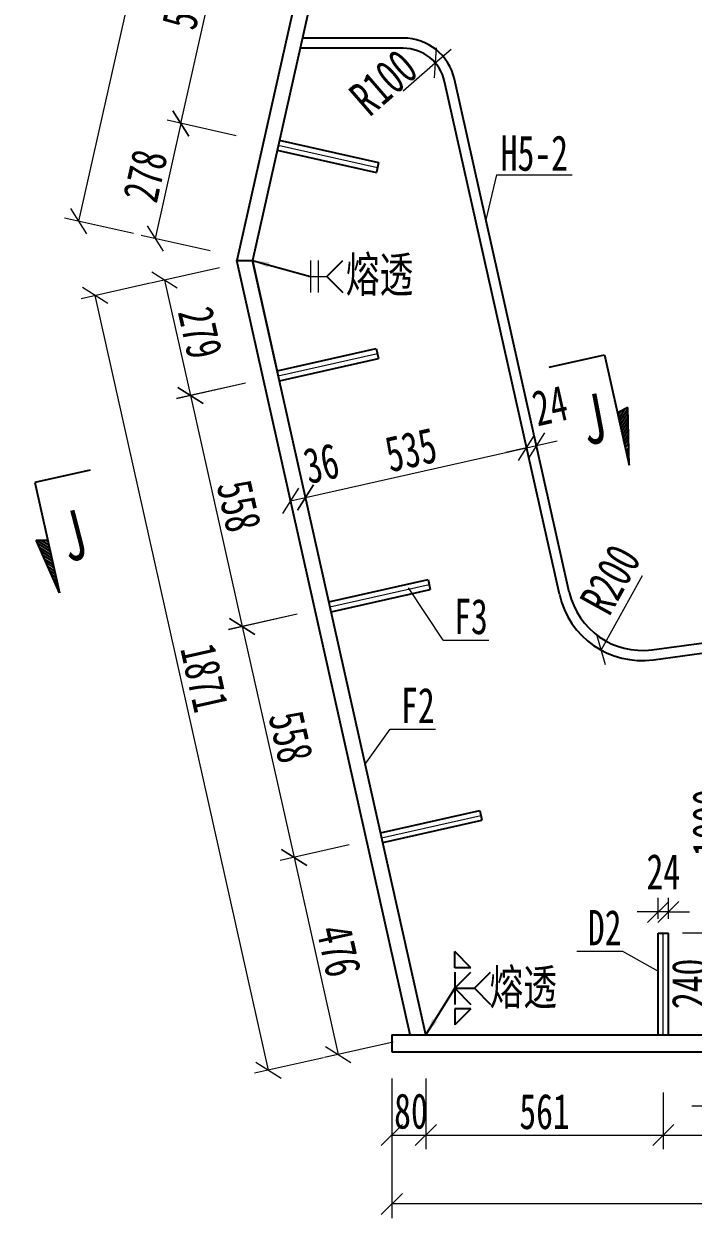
# Model space of a CAD drawing. Header units: millimetres. Extents: x -411717 to -116098, y 0 to 693159.
# Drawn here: x -164449 to -162870, y 310039 to 312855 of the extents above; entities that cross this region are included whole.
import ezdxf
from ezdxf.enums import TextEntityAlignment as Align

# ---------------------------------------------------------------- set-up
doc = ezdxf.new("R2010")
doc.units = ezdxf.units.MM
doc.header["$LTSCALE"] = 2
doc.header["$PDMODE"] = 3
doc.header["$PDSIZE"] = -10
doc.layers.get('Defpoints').update_dxf_attribs({"color": 8, "lineweight": 9})
doc.layers.add('dim', color=3, linetype='Continuous')
doc.layers.add('焊缝', color=7, linetype='Continuous')
for name, color, linetype, lineweight in [('文字', 7, 'Continuous', 15), ('标注', 4, 'Continuous', 13), ('横隔板', 6, 'Continuous', 25), ('细实线', 4, 'Continuous', 15), ('钢板粗线', 1, 'Continuous', 25)]:
    doc.layers.add(name, color=color, linetype=linetype, lineweight=lineweight)
doc.styles.add('111', font='仿宋_GB2312.ttf', dxfattribs={"width": 0.7})
doc.styles.add('BM_Dim', font='仿宋_GB2312.ttf', dxfattribs={"width": 0.85})
doc.styles.get("Standard").update_dxf_attribs({"font": '仿宋_GB2312.ttf'})
doc.dimstyles.new('200', dxfattribs={"dimscale": 0, "dimtxt": 2.5, "dimasz": 1.5, "dimexe": 1, "dimexo": 1, "dimgap": 0.4, "dimtad": 1, "dimdec": 0, "dimdsep": 46, "dimtxsty": '111', "dimblk": 'OBLIQUE', "dimcen": 0, "dimclrd": 256, "dimclre": 256, "dimclrt": 256, "dimadec": 1, "dimazin": 2, "dimtfac": 1, "dimtdec": 0, "dimtmove": 2, "dimatfit": 3, "dimfxl": 4, "dimfxlon": 1, "dimtolj": 1, "dimlwd": -1, "dimlwe": -1, "dimarcsym": 0})
doc.dimstyles.new('MSteel_1.0_1.0', dxfattribs={"dimtxt": 3, "dimasz": 1.2, "dimexe": 1, "dimexo": 1, "dimgap": 1, "dimtad": 3, "dimtoh": 1, "dimdec": 0, "dimzin": 0, "dimdsep": 46, "dimtxsty": 'Standard', "dimblk": 'ARCHTICK', "dimcen": 0.09, "dimclrd": 3, "dimclre": 3, "dimadec": 0, "dimazin": 0, "dimtfac": 1, "dimtdec": 4, "dimtofl": 0, "dimtmove": 0, "dimatfit": 3, "dimfxl": 1, "dimtolj": 1, "dimtzin": 0, "dimarcsym": 0})

# ---------------------------------------------------------------- blocks, each defined once
blk = doc.blocks.new('240-24')
at = {"layer": 'Defpoints'}
for p, q in [((0, 0), (-232.8, -58.2)), ((-2.9, 11.6), (2.9, -11.6))]:
    blk.add_line(p, q, dxfattribs=at)
at = {"layer": '钢板粗线'}
for p, q in [((-2.9, 11.6), (-235.7, -46.6)), ((2.9, -11.6), (-229.9, -69.9)), ((-235.7, -46.6), (-229.9, -69.9))]:
    blk.add_line(p, q, dxfattribs=at)
blk = doc.blocks.new('_Oblique')
at = {"color": 0, "linetype": 'ByBlock', "lineweight": -2}
blk.add_line((-0.5, -0.5), (0.5, 0.5), dxfattribs=at)
blk = doc.blocks.new('*D1370')
at = {"layer": 'Defpoints', "color": 0, "transparency": 16777216}
for p in [(-163910, 314648.4), (-163584, 314104.7), (-163910, 312485.7)]:
    blk.add_point(p, dxfattribs=at)
at = {"layer": '标注', "transparency": 16777216}
for p, q in [((-163910, 314515.1), (-163910, 314681.7)), ((-163584, 314515.1), (-163584, 314681.7)), ((-163584, 314648.4), (-163910, 314648.4))]:
    blk.add_line(p, q, dxfattribs=at)
at = {"layer": '标注', "transparency": 16777216, "xscale": 49.99999999999987, "yscale": 49.99999999999987, "zscale": 49.99999999999987, "rotation": 180}
blk.add_blockref('_Oblique', (-163910, 314648.4), dxfattribs=at)
at = {"layer": '标注', "transparency": 16777216, "xscale": 49.99999999999987, "yscale": 49.99999999999987, "zscale": 49.99999999999987}
blk.add_blockref('_Oblique', (-163584, 314648.4), dxfattribs=at)
at = {"layer": '标注', "transparency": 16777216, "insert": (-163747, 314703.4), "char_height": 83.33, "attachment_point": 5, "style": '111'}
blk.add_mtext('\\A1;326', dxfattribs=at)
blk = doc.blocks.new('*D1373')
at = {"layer": 'Defpoints', "color": 0, "transparency": 16777216}
for p in [(-161410, 314797.8), (-161410, 312855.4), (-163910, 312485.7)]:
    blk.add_point(p, dxfattribs=at)
at = {"layer": '标注', "transparency": 16777216}
for p, q in [((-163910, 314664.4), (-163910, 314831.1)), ((-161410, 314664.4), (-161410, 314831.1)), ((-163910, 314797.8), (-161410, 314797.8))]:
    blk.add_line(p, q, dxfattribs=at)
at = {"layer": '标注', "transparency": 16777216, "xscale": 49.99999999999987, "yscale": 49.99999999999987, "zscale": 49.99999999999987, "rotation": 180}
blk.add_blockref('_Oblique', (-163910, 314797.8), dxfattribs=at)
at = {"layer": '标注', "transparency": 16777216, "xscale": 49.99999999999987, "yscale": 49.99999999999987, "zscale": 49.99999999999987}
blk.add_blockref('_Oblique', (-161410, 314797.8), dxfattribs=at)
at = {"layer": '标注', "transparency": 16777216, "insert": (-162660, 314852.8), "char_height": 83.33, "attachment_point": 5, "style": '111'}
blk.add_mtext('\\A1;2500', dxfattribs=at)
blk = doc.blocks.new('*D1380')
at = {"layer": 'Defpoints', "color": 0, "transparency": 16777216}
for p in [(-163910, 314466.1), (-163584, 314126.2), (-163910, 312485.7)]:
    blk.add_point(p, dxfattribs=at)
at = {"layer": '标注', "transparency": 16777216}
for p, q in [((-163910, 314332.8), (-163910, 314499.4)), ((-163584, 314332.8), (-163584, 314499.4)), ((-163584, 314466.1), (-163910, 314466.1))]:
    blk.add_line(p, q, dxfattribs=at)
at = {"layer": '标注', "transparency": 16777216, "xscale": 49.99999999999987, "yscale": 49.99999999999987, "zscale": 49.99999999999987, "rotation": 180}
blk.add_blockref('_Oblique', (-163910, 314466.1), dxfattribs=at)
at = {"layer": '标注', "transparency": 16777216, "xscale": 49.99999999999987, "yscale": 49.99999999999987, "zscale": 49.99999999999987}
blk.add_blockref('_Oblique', (-163584, 314466.1), dxfattribs=at)
at = {"layer": '标注', "transparency": 16777216, "insert": (-163747, 314521.1), "char_height": 83.33, "attachment_point": 5, "style": '111'}
blk.add_mtext('\\A1;326', dxfattribs=at)
blk = doc.blocks.new('*D1381')
at = {"layer": 'Defpoints', "color": 0, "transparency": 16777216}
for p in [(-163580.9, 310471.7), (-163500.9, 310471.7), (-163500.9, 310235.4)]:
    blk.add_point(p, dxfattribs=at)
at = {"layer": '标注', "transparency": 16777216}
for p, q in [((-163580.9, 310368.7), (-163580.9, 310202)), ((-163500.9, 310368.7), (-163500.9, 310202)), ((-163580.9, 310235.4), (-163500.9, 310235.4))]:
    blk.add_line(p, q, dxfattribs=at)
at = {"layer": '标注', "transparency": 16777216, "xscale": 49.99999999999987, "yscale": 49.99999999999987, "zscale": 49.99999999999987, "rotation": 180}
blk.add_blockref('_Oblique', (-163580.9, 310235.4), dxfattribs=at)
at = {"layer": '标注', "transparency": 16777216, "xscale": 49.99999999999987, "yscale": 49.99999999999987, "zscale": 49.99999999999987}
blk.add_blockref('_Oblique', (-163500.9, 310235.4), dxfattribs=at)
at = {"layer": '标注', "transparency": 16777216, "insert": (-163535.8, 310291.4), "char_height": 83.33, "attachment_point": 5, "style": '111'}
blk.add_mtext('\\A1;80', dxfattribs=at)
blk = doc.blocks.new('*D1382')
at = {"layer": 'Defpoints', "color": 0, "transparency": 16777216}
for p in [(-163500.9, 310471.7), (-162940.3, 310368.7), (-162940.3, 310235.4)]:
    blk.add_point(p, dxfattribs=at)
at = {"layer": '标注', "transparency": 16777216}
for p, q in [((-163500.9, 310368.7), (-163500.9, 310202)), ((-162940.3, 310335.4), (-162940.3, 310202)), ((-163500.9, 310235.4), (-162940.3, 310235.4))]:
    blk.add_line(p, q, dxfattribs=at)
at = {"layer": '标注', "transparency": 16777216, "xscale": 49.99999999999987, "yscale": 49.99999999999987, "zscale": 49.99999999999987, "rotation": 180}
blk.add_blockref('_Oblique', (-163500.9, 310235.4), dxfattribs=at)
at = {"layer": '标注', "transparency": 16777216, "xscale": 49.99999999999987, "yscale": 49.99999999999987, "zscale": 49.99999999999987}
blk.add_blockref('_Oblique', (-162940.3, 310235.4), dxfattribs=at)
at = {"layer": '标注', "transparency": 16777216, "insert": (-163220.6, 310290.4), "char_height": 83.33, "attachment_point": 5, "style": '111'}
blk.add_mtext('\\A1;561', dxfattribs=at)
blk = doc.blocks.new('*D1383')
at = {"layer": 'Defpoints', "color": 0, "transparency": 16777216}
for p in [(-162940.3, 310368.7), (-162379.7, 310368.7), (-162379.7, 310235.4)]:
    blk.add_point(p, dxfattribs=at)
at = {"layer": '标注', "transparency": 16777216}
for p, q in [((-162940.3, 310335.4), (-162940.3, 310202)), ((-162379.7, 310335.4), (-162379.7, 310202)), ((-162940.3, 310235.4), (-162379.7, 310235.4))]:
    blk.add_line(p, q, dxfattribs=at)
at = {"layer": '标注', "transparency": 16777216, "xscale": 49.99999999999987, "yscale": 49.99999999999987, "zscale": 49.99999999999987, "rotation": 180}
blk.add_blockref('_Oblique', (-162940.3, 310235.4), dxfattribs=at)
at = {"layer": '标注', "transparency": 16777216, "xscale": 49.99999999999987, "yscale": 49.99999999999987, "zscale": 49.99999999999987}
blk.add_blockref('_Oblique', (-162379.7, 310235.4), dxfattribs=at)
at = {"layer": '标注', "transparency": 16777216, "insert": (-162660, 310290.4), "char_height": 83.33, "attachment_point": 5, "style": '111'}
blk.add_mtext('\\A1;561', dxfattribs=at)
blk = doc.blocks.new('*D1386')
at = {"layer": 'Defpoints', "color": 0, "transparency": 16777216}
for p in [(-163580.9, 310431.7), (-161739, 310431.7), (-163580.9, 310072.8)]:
    blk.add_point(p, dxfattribs=at)
at = {"layer": '标注', "transparency": 16777216}
for p, q in [((-163580.9, 310206.1), (-163580.9, 310039.4)), ((-161739, 310206.1), (-161739, 310039.4)), ((-161739, 310072.8), (-163580.9, 310072.8))]:
    blk.add_line(p, q, dxfattribs=at)
at = {"layer": '标注', "transparency": 16777216, "xscale": 49.99999999999987, "yscale": 49.99999999999987, "zscale": 49.99999999999987, "rotation": 180}
blk.add_blockref('_Oblique', (-163580.9, 310072.8), dxfattribs=at)
at = {"layer": '标注', "transparency": 16777216, "xscale": 49.99999999999987, "yscale": 49.99999999999987, "zscale": 49.99999999999987}
blk.add_blockref('_Oblique', (-161739, 310072.8), dxfattribs=at)
at = {"layer": '标注', "transparency": 16777216, "insert": (-162660, 310127.8), "char_height": 83.33, "attachment_point": 5, "style": '111'}
blk.add_mtext('\\A1;1842', dxfattribs=at)
blk = doc.blocks.new('*D1391')
at = {"layer": 'Defpoints', "color": 0, "transparency": 16777216}
for p in [(-163478.6, 312763.2), (-163554.1, 312697.7)]:
    blk.add_point(p, dxfattribs=at)
at = {"layer": '标注', "transparency": 16777216}
for p, q in [((-163478.6, 312763.2), (-163440.8, 312796)), ((-163554.1, 312697.7), (-163478.6, 312763.2))]:
    blk.add_line(p, q, dxfattribs=at)
at = {"layer": '标注', "transparency": 16777216, "xscale": 50.00000221247003, "yscale": 50.00000221247003, "zscale": 50.00000221247003, "rotation": 220.9544616532955}
blk.add_blockref('_Oblique', (-163478.6, 312763.2), dxfattribs=at)
at = {"layer": '标注', "transparency": 16777216, "insert": (-163600.5, 312717), "char_height": 83.33, "attachment_point": 5, "rotation": 40.9545, "style": '111'}
blk.add_mtext('\\A1;R100', dxfattribs=at)
blk = doc.blocks.new('*D1399')
at = {"layer": 'Defpoints', "color": 0, "transparency": 16777216}
for p in [(-163849, 312569.1), (-164139.6, 312349.3), (-163910, 312297.7)]:
    blk.add_point(p, dxfattribs=at)
at = {"layer": '标注', "transparency": 16777216}
for p, q in [((-164078.6, 312620.7), (-164139.6, 312349.3)), ((-163948.5, 312591.5), (-164111.2, 312628)), ((-164009.5, 312320), (-164172.1, 312356.6))]:
    blk.add_line(p, q, dxfattribs=at)
at = {"layer": '标注', "transparency": 16777216, "xscale": 50.00000221247003, "yscale": 50.00000221247003, "zscale": 50.00000221247003}
for p, rotation in [((-164078.6, 312620.7), 77.33930133714823), ((-164139.6, 312349.3), 257.3393013371482)]:
    blk.add_blockref('_Oblique', p, dxfattribs=dict(at, rotation=rotation))
at = {"layer": '标注', "transparency": 16777216, "insert": (-164162.8, 312497), "char_height": 83.33, "attachment_point": 5, "rotation": 77.3393, "style": '111'}
blk.add_mtext('\\A1;278', dxfattribs=at)
blk = doc.blocks.new('*D1400')
at = {"layer": 'Defpoints', "color": 0, "transparency": 16777216}
for p in [(-163956.7, 313163.6), (-163727, 313112), (-163849, 312569.1)]:
    blk.add_point(p, dxfattribs=at)
at = {"layer": '标注', "transparency": 16777216}
for p, q in [((-163826.6, 313134.3), (-163989.2, 313170.9)), ((-164078.6, 312620.7), (-163956.7, 313163.6)), ((-163948.5, 312591.5), (-164111.2, 312628))]:
    blk.add_line(p, q, dxfattribs=at)
at = {"layer": '标注', "transparency": 16777216, "xscale": 50.00000221247003, "yscale": 50.00000221247003, "zscale": 50.00000221247003}
for p, rotation in [((-163956.7, 313163.6), 77.33930133962406), ((-164078.6, 312620.7), 257.3393013396241)]:
    blk.add_blockref('_Oblique', p, dxfattribs=dict(at, rotation=rotation))
at = {"layer": '标注', "transparency": 16777216, "insert": (-164071.3, 312904.2), "char_height": 83.33, "attachment_point": 5, "rotation": 77.3393, "style": '111'}
blk.add_mtext('\\A1;556', dxfattribs=at)
blk = doc.blocks.new('*D1403')
at = {"layer": 'Defpoints', "color": 0, "transparency": 16777216}
for p in [(-163504, 314104.7), (-164320.5, 312389.9), (-163910, 312297.7)]:
    blk.add_point(p, dxfattribs=at)
at = {"layer": '标注', "transparency": 16777216}
for p, q in [((-163914.5, 314197), (-164320.5, 312389.9)), ((-163784.4, 314167.7), (-163947.1, 314204.3)), ((-164190.4, 312360.7), (-164353, 312397.2))]:
    blk.add_line(p, q, dxfattribs=at)
at = {"layer": '标注', "transparency": 16777216, "xscale": 50.00000221247003, "yscale": 50.00000221247003, "zscale": 50.00000221247003}
for p, rotation in [((-163914.5, 314197), 77.33930133714776), ((-164320.5, 312389.9), 257.3393013371477)]:
    blk.add_blockref('_Oblique', p, dxfattribs=dict(at, rotation=rotation))
at = {"layer": '标注', "transparency": 16777216, "insert": (-164171.2, 313305.5), "char_height": 83.33, "attachment_point": 5, "rotation": 77.3393, "style": '111'}
blk.add_mtext('\\A1;1852', dxfattribs=at)
blk = doc.blocks.new('*D1404')
at = {"layer": 'Defpoints', "color": 0, "transparency": 16777216}
for p in [(-163910, 312297.7), (-163848.7, 312025.5), (-164056.2, 311978.8)]:
    blk.add_point(p, dxfattribs=at)
at = {"layer": '标注', "transparency": 16777216}
for p, q in [((-163987.4, 312280.2), (-164150, 312243.6)), ((-164117.5, 312250.9), (-164056.2, 311978.8)), ((-163926.1, 312008.1), (-164088.7, 311971.4))]:
    blk.add_line(p, q, dxfattribs=at)
at = {"layer": '标注', "transparency": 16777216, "xscale": 50.00000221247003, "yscale": 50.00000221247003, "zscale": 50.00000221247003}
for p, rotation in [((-164117.5, 312250.9), 102.6913075979241), ((-164056.2, 311978.8), 282.691307597924)]:
    blk.add_blockref('_Oblique', p, dxfattribs=dict(at, rotation=rotation))
at = {"layer": '标注', "transparency": 16777216, "insert": (-164033.2, 312126.9), "char_height": 83.33, "attachment_point": 5, "rotation": 282.6913, "style": '111'}
blk.add_mtext('\\A1;279', dxfattribs=at)
blk = doc.blocks.new('*D1405')
at = {"layer": 'Defpoints', "color": 0, "transparency": 16777216}
for p in [(-163849, 312025.3), (-163727, 311480.8), (-163934.2, 311434.4)]:
    blk.add_point(p, dxfattribs=at)
at = {"layer": '标注', "transparency": 16777216}
for p, q in [((-163926.1, 312008.1), (-164088.7, 311971.6)), ((-164056.2, 311978.9), (-163934.2, 311434.4)), ((-163804.1, 311463.6), (-163966.7, 311427.1))]:
    blk.add_line(p, q, dxfattribs=at)
at = {"layer": '标注', "transparency": 16777216, "xscale": 50.00000221247003, "yscale": 50.00000221247003, "zscale": 50.00000221247003}
for p, rotation in [((-164056.2, 311978.9), 102.6275899767386), ((-163934.2, 311434.4), 282.6275899767386)]:
    blk.add_blockref('_Oblique', p, dxfattribs=dict(at, rotation=rotation))
at = {"layer": '标注', "transparency": 16777216, "insert": (-163941.5, 311718.7), "char_height": 83.33, "attachment_point": 5, "rotation": 282.6276, "style": '111'}
blk.add_mtext('\\A1;558', dxfattribs=at)
blk = doc.blocks.new('*D1406')
at = {"layer": 'Defpoints', "color": 0, "transparency": 16777216}
for p in [(-163727, 311480.9), (-163604.4, 310936.6), (-163811.5, 310889.9)]:
    blk.add_point(p, dxfattribs=at)
at = {"layer": '标注', "transparency": 16777216}
for p, q in [((-163804.1, 311463.6), (-163966.7, 311426.9)), ((-163934.1, 311434.3), (-163811.5, 310889.9)), ((-163681.5, 310919.2), (-163844.1, 310882.6))]:
    blk.add_line(p, q, dxfattribs=at)
at = {"layer": '标注', "transparency": 16777216, "xscale": 50.00000221247003, "yscale": 50.00000221247003, "zscale": 50.00000221247003}
for p, rotation in [((-163934.1, 311434.3), 102.6913075979248), ((-163811.5, 310889.9), 282.6913075979248)]:
    blk.add_blockref('_Oblique', p, dxfattribs=dict(at, rotation=rotation))
at = {"layer": '标注', "transparency": 16777216, "insert": (-163819.2, 311174.2), "char_height": 83.33, "attachment_point": 5, "rotation": 282.6913, "style": '111'}
blk.add_mtext('\\A1;558', dxfattribs=at)
blk = doc.blocks.new('*D1407')
at = {"layer": 'Defpoints', "color": 0, "transparency": 16777216}
for p in [(-163605, 310936.3), (-163500.9, 310471.7), (-163707.5, 310425.4)]:
    blk.add_point(p, dxfattribs=at)
at = {"layer": '标注', "transparency": 16777216}
for p, q in [((-163681.5, 310919.2), (-163844.2, 310882.7)), ((-163811.6, 310890), (-163707.5, 310425.4)), ((-163577.4, 310454.5), (-163740.1, 310418.1))]:
    blk.add_line(p, q, dxfattribs=at)
at = {"layer": '标注', "transparency": 16777216, "xscale": 50.00000221247003, "yscale": 50.00000221247003, "zscale": 50.00000221247003}
for p, rotation in [((-163811.6, 310890), 102.6275899767362), ((-163707.5, 310425.4), 282.6275899767362)]:
    blk.add_blockref('_Oblique', p, dxfattribs=dict(at, rotation=rotation))
at = {"layer": '标注', "transparency": 16777216, "insert": (-163705.9, 310669.7), "char_height": 83.33, "attachment_point": 5, "rotation": 282.6276, "style": '111'}
blk.add_mtext('\\A1;476', dxfattribs=at)
blk = doc.blocks.new('*D1408')
at = {"layer": 'Defpoints', "color": 0, "transparency": 16777216}
for p in [(-163910, 312297.7), (-164281.2, 312214.5), (-163500.9, 310471.7)]:
    blk.add_point(p, dxfattribs=at)
at = {"layer": '标注', "transparency": 16777216}
for p, q in [((-164151.1, 312243.7), (-164313.7, 312207.2)), ((-163872.1, 310388.5), (-164281.2, 312214.5)), ((-163742, 310417.6), (-163904.6, 310381.2))]:
    blk.add_line(p, q, dxfattribs=at)
at = {"layer": '标注', "transparency": 16777216, "xscale": 50.00000221247003, "yscale": 50.00000221247003, "zscale": 50.00000221247003}
for p, rotation in [((-164281.2, 312214.5), 102.6275899767374), ((-163872.1, 310388.5), 282.6275899767374)]:
    blk.add_blockref('_Oblique', p, dxfattribs=dict(at, rotation=rotation))
at = {"layer": '标注', "transparency": 16777216, "insert": (-164023, 311313.5), "char_height": 83.33, "attachment_point": 5, "rotation": 282.6276, "style": '111'}
blk.add_mtext('\\A1;1871', dxfattribs=at)
blk = doc.blocks.new('剖面箭头')
at = {"layer": '钢板粗线', "ltscale": 10}
h = blk.add_hatch(dxfattribs=at)
h.set_pattern_fill('ANSI31', color=256, style=0)
h.set_pattern_definition([(45, (-182.99888, -777.8594), (-0.088388348, 0.088388348), [])])
h.paths.add_polyline_path([(6, -3), (3.15, -3), (3, -3.6)])
for p, q in [((0, 0), (0, -3)), ((0, -3), (6, -3)), ((6, -3), (3, -3.6)), ((3, -3.6), (3.15, -3))]:
    blk.add_line(p, q, dxfattribs=at)
blk = doc.blocks.new('*D1409')
at = {"layer": 'Defpoints', "color": 0, "transparency": 16777216}
for p in [(-163784.7, 311738.8), (-163778.2, 311709.6), (-163813.4, 311701.8)]:
    blk.add_point(p, dxfattribs=at)
at = {"layer": '标注', "transparency": 16777216}
for p, q in [((-163819.9, 311730.9), (-163827.2, 311763.4)), ((-163784.7, 311738.8), (-163792, 311771.3)), ((-163819.9, 311730.9), (-163784.7, 311738.8))]:
    blk.add_line(p, q, dxfattribs=at)
at = {"layer": '标注', "transparency": 16777216, "xscale": 50.00000221247003, "yscale": 50.00000221247003, "zscale": 50.00000221247003}
for p, rotation in [((-163784.7, 311738.8), 12.62758997669082), ((-163819.9, 311730.9), 192.6275899766908)]:
    blk.add_blockref('_Oblique', p, dxfattribs=dict(at, rotation=rotation))
at = {"layer": '标注', "transparency": 16777216, "insert": (-163747.4, 311818.7), "char_height": 83.33, "attachment_point": 5, "rotation": 12.6276, "style": '111'}
blk.add_mtext('\\A1;36', dxfattribs=at)
blk = doc.blocks.new('*D1410')
at = {"layer": 'Defpoints', "color": 0, "transparency": 16777216}
for p in [(-163263, 311855.7), (-163256.5, 311826.5), (-163778.2, 311709.6)]:
    blk.add_point(p, dxfattribs=at)
at = {"layer": '标注', "transparency": 16777216}
for p, q in [((-163263, 311855.7), (-163270.3, 311888.2)), ((-163784.7, 311738.8), (-163263, 311855.7)), ((-163784.7, 311738.8), (-163792, 311771.3))]:
    blk.add_line(p, q, dxfattribs=at)
at = {"layer": '标注', "transparency": 16777216, "xscale": 50.00000221247003, "yscale": 50.00000221247003, "zscale": 50.00000221247003}
for p, rotation in [((-163263, 311855.7), 12.62758891460374), ((-163784.7, 311738.8), 192.6275889146038)]:
    blk.add_blockref('_Oblique', p, dxfattribs=dict(at, rotation=rotation))
at = {"layer": '标注', "transparency": 16777216, "insert": (-163535.9, 311850.9), "char_height": 83.33, "attachment_point": 5, "rotation": 12.6276, "style": '111'}
blk.add_mtext('\\A1;535', dxfattribs=at)
blk = doc.blocks.new('*D1411')
at = {"layer": 'Defpoints', "color": 0, "transparency": 16777216}
for p in [(-163239.6, 311860.9), (-163256.5, 311826.5), (-163233.1, 311831.8)]:
    blk.add_point(p, dxfattribs=at)
at = {"layer": '标注', "transparency": 16777216}
for p, q in [((-163263, 311855.7), (-163270.3, 311888.2)), ((-163239.6, 311860.9), (-163246.9, 311893.4)), ((-163263, 311855.7), (-163311.8, 311844.7)), ((-163263, 311855.7), (-163239.6, 311860.9)), ((-163239.6, 311860.9), (-163190.8, 311871.8))]:
    blk.add_line(p, q, dxfattribs=at)
at = {"layer": '标注', "transparency": 16777216, "xscale": 50.00000221247003, "yscale": 50.00000221247003, "zscale": 50.00000221247003}
for p, rotation in [((-163263, 311855.7), 12.62758891466862), ((-163239.6, 311860.9), 192.6275889146686)]:
    blk.add_blockref('_Oblique', p, dxfattribs=dict(at, rotation=rotation))
at = {"layer": '标注', "transparency": 16777216, "insert": (-163207.8, 311955.4), "char_height": 83.33, "attachment_point": 5, "rotation": 12.6276, "style": '111'}
blk.add_mtext('\\A1;24', dxfattribs=at)
blk = doc.blocks.new('*D1415')
at = {"layer": 'Defpoints', "color": 0, "transparency": 16777216}
for p in [(-162990.5, 311554), (-163087.2, 311379)]:
    blk.add_point(p, dxfattribs=at)
at = {"layer": '标注', "transparency": 16777216}
blk.add_line((-162990.5, 311554), (-163087.2, 311379), dxfattribs=at)
at = {"layer": '标注', "transparency": 16777216, "xscale": 50.00000221247003, "yscale": 50.00000221247003, "zscale": 50.00000221247003, "rotation": 241.0761021539497}
blk.add_blockref('_Oblique', (-163087.2, 311379), dxfattribs=at)
at = {"layer": '标注', "transparency": 16777216, "insert": (-163065.2, 311545.3), "char_height": 83.33, "attachment_point": 5, "rotation": 61.0761, "style": '111'}
blk.add_mtext('\\A1;R200', dxfattribs=at)
blk = doc.blocks.new('*D1417')
at = {"layer": 'Defpoints', "color": 0, "transparency": 16777216}
for p in [(-162660, 311471.7), (-162774.5, 310471.7), (-162616.1, 310471.7)]:
    blk.add_point(p, dxfattribs=at)
at = {"layer": '标注', "transparency": 16777216}
for p, q in [((-162693.3, 311471.7), (-162807.9, 311471.7)), ((-162774.5, 311471.7), (-162774.5, 310471.7)), ((-162649.5, 310471.7), (-162807.9, 310471.7))]:
    blk.add_line(p, q, dxfattribs=at)
at = {"layer": '标注', "transparency": 16777216, "xscale": 50.00000221247003, "yscale": 50.00000221247003, "zscale": 50.00000221247003}
for p, rotation in [((-162774.5, 311471.7), 90), ((-162774.5, 310471.7), 270)]:
    blk.add_blockref('_Oblique', p, dxfattribs=dict(at, rotation=rotation))
at = {"layer": '标注', "transparency": 16777216, "insert": (-162829.5, 310971.7), "char_height": 83.33, "attachment_point": 5, "rotation": 90, "style": '111'}
blk.add_mtext('\\A1;1000', dxfattribs=at)
blk = doc.blocks.new('*D1418')
at = {"layer": 'Defpoints', "color": 0, "transparency": 16777216}
for p in [(-162952.3, 310761.3), (-162952.3, 310711.7), (-162928.3, 310711.7)]:
    blk.add_point(p, dxfattribs=at)
at = {"layer": '标注', "transparency": 16777216}
for p, q in [((-162952.3, 310745), (-162952.3, 310794.7)), ((-162928.3, 310745), (-162928.3, 310794.7)), ((-162952.3, 310761.3), (-163002.3, 310761.3)), ((-162928.3, 310761.3), (-162952.3, 310761.3)), ((-162928.3, 310761.3), (-162878.3, 310761.3))]:
    blk.add_line(p, q, dxfattribs=at)
at = {"layer": '标注', "transparency": 16777216, "xscale": 50.00000221247003, "yscale": 50.00000221247003, "zscale": 50.00000221247003}
blk.add_blockref('_Oblique', (-162952.3, 310761.3), dxfattribs=at)
at = {"layer": '标注', "transparency": 16777216, "xscale": 50.00000221247003, "yscale": 50.00000221247003, "zscale": 50.00000221247003, "rotation": 180}
blk.add_blockref('_Oblique', (-162928.3, 310761.3), dxfattribs=at)
at = {"layer": '标注', "transparency": 16777216, "insert": (-162940.3, 310856.3), "char_height": 83.33, "attachment_point": 5, "style": '111'}
blk.add_mtext('\\A1;24', dxfattribs=at)
blk = doc.blocks.new('*D1419')
at = {"layer": 'Defpoints', "color": 0, "transparency": 16777216}
for p in [(-162928.3, 310711.7), (-162928.3, 310471.7), (-162823.1, 310471.7)]:
    blk.add_point(p, dxfattribs=at)
at = {"layer": '标注', "transparency": 16777216}
for p, q in [((-162894.9, 310711.7), (-162789.8, 310711.7)), ((-162823.1, 310711.7), (-162823.1, 310471.7)), ((-162894.9, 310471.7), (-162789.8, 310471.7))]:
    blk.add_line(p, q, dxfattribs=at)
at = {"layer": '标注', "transparency": 16777216, "xscale": 50.00000221247003, "yscale": 50.00000221247003, "zscale": 50.00000221247003}
for p, rotation in [((-162823.1, 310711.7), 90), ((-162823.1, 310471.7), 270)]:
    blk.add_blockref('_Oblique', p, dxfattribs=dict(at, rotation=rotation))
at = {"layer": '标注', "transparency": 16777216, "insert": (-162878.1, 310591.7), "char_height": 83.33, "attachment_point": 5, "rotation": 90, "style": '111'}
blk.add_mtext('\\A1;240', dxfattribs=at)
blk = doc.blocks.new('_ArchTick')
at = {"color": 0, "linetype": 'ByBlock', "const_width": 0.15}
blk.add_lwpolyline([(-0.5, -0.5), (0.5, 0.5)], dxfattribs=at)

msp = doc.modelspace()

# ---------------------------------------------------------------- linework, layer by layer
at = {"layer": '标注'}
for p, q in [((-163333.6, 312499.7), (-163358.9, 312393.5)), ((-163773, 312297.7), (-163773, 312222.1)), ((-163754.4, 312297.7), (-163754.4, 312222.1)), ((-163773, 312259.9), (-163734.6, 312259.9))]:
    msp.add_line(p, q, dxfattribs=at)
at = {"layer": '横隔板', "color": 5}
for p, q in [((-163540.9, 314104.7), (-163946.9, 312297.7)), ((-163504, 314104.7), (-163910, 312297.7)), ((-163162.2, 311515.6), (-163433.1, 312724.8)), ((-163185.6, 311510.3), (-163456.5, 312719.5)), ((-163537.8, 310471.7), (-163946.9, 312297.7)), ((-163500.9, 310471.7), (-163910, 312297.7)), ((-162967.3, 311379.6), (-162296, 311470.5)), ((-162963.6, 311355.8), (-162292.5, 311446.8)), ((-163580.9, 310471.7), (-161739, 310471.7)), ((-163580.9, 310431.7), (-161739, 310431.7))]:
    msp.add_line(p, q, dxfattribs=at)
at = {"layer": '焊缝', "color": 4}
for p, q in [((-163734.6, 312259.9), (-163696.8, 312297.7)), ((-163734.6, 312259.9), (-163696.8, 312222.1)), ((-163394.7, 310629.9), (-163432.5, 310667.7)), ((-163432.5, 310629.9), (-163432.5, 310667.7)), ((-163394.7, 310629.9), (-163432.5, 310629.9)), ((-163432.5, 310581.3), (-163394.7, 310619.1)), ((-163432.5, 310619.1), (-163432.5, 310543.5)), ((-163385.6, 310581.3), (-163347.8, 310619.1)), ((-163432.5, 310581.3), (-163385.6, 310581.3)), ((-163432.5, 310581.3), (-163394.7, 310543.5)), ((-163385.6, 310581.3), (-163347.8, 310543.5)), ((-163394.7, 310532.7), (-163432.5, 310532.7)), ((-163432.5, 310532.7), (-163432.5, 310494.9)), ((-163394.7, 310532.7), (-163432.5, 310494.9))]:
    msp.add_line(p, q, dxfattribs=at)
at = {"layer": '细实线'}
for p, q in [((-163333.6, 312499.7), (-163155, 312499.7)), ((-163459.5, 311402.3), (-163541.8, 311525.7)), ((-163459.5, 311402.3), (-163352.3, 311402.3)), ((-163643.8, 311109.5), (-163584.8, 311192.4)), ((-163584.8, 311192.4), (-163477.5, 311192.4)), ((-163144, 310668.6), (-163036.7, 310668.6)), ((-163036.7, 310668.6), (-162952.3, 310621.4)), ((-162872.7, 310304), (-162765.4, 310304))]:
    msp.add_line(p, q, dxfattribs=at)
at = {"layer": '钢板粗线'}
for p, q in [((-163615.7, 312821.7), (-163792.3, 312821.7)), ((-163554.2, 312821.7), (-163792.3, 312821.7)), ((-163554.1, 312797.7), (-163797.6, 312797.7)), ((-163946.9, 312297.7), (-163910, 312297.7)), ((-163910, 312297.7), (-163849, 312025.4)), ((-163580.9, 310471.7), (-163580.9, 310431.7))]:
    msp.add_line(p, q, dxfattribs=at)
for centre, radius, start, end in [((-163554.1, 312697.7), 124, 12.6276, 90), ((-163554.1, 312697.7), 100, 12.6276, 90), ((-162990.5, 311554), 200, 192.6276, 277.714), ((-162990.5, 311554), 176, 192.6276, 277.714)]:
    msp.add_arc(centre, radius, start, end, dxfattribs=at)

# ---------------------------------------------------------------- block references
at = {"layer": 'dim', "yscale": 44.44444444444441, "zscale": 44.44444444444441}
for p, xscale, rotation in [((-163209.4, 312046), -44.44444444444439, 102.6275889145946), ((-164293.1, 311803.3), 44.44444444444441, 282.6275889146045)]:
    msp.add_blockref('剖面箭头', p, dxfattribs=dict(at, xscale=xscale, rotation=rotation))
at = {"layer": '标注', "xscale": -1}
for p, rotation in [((-163849, 312569.1), 1.439535615606022), ((-163849, 312025.4), 26.72755106561214), ((-163727, 311480.9), 26.72755106561214), ((-163605, 310936.4), 26.72755106561214), ((-162940.3, 310471.7), 104.0362434678302)]:
    msp.add_blockref('240-24', p, dxfattribs=dict(at, rotation=rotation))

# ---------------------------------------------------------------- texts
at = {"layer": '文字', "style": 'BM_Dim', "width": 0.7}
for rotation, p in [(10.8103, (-163094.9, 311866)), (14.4448, (-164319, 311591.8))]:
    msp.add_text('J', height=116.7, rotation=rotation, dxfattribs=at).set_placement(p, align=Align.CENTER)
at = {"layer": '细实线', "width": 0.7}
for s, p in [('H5-2', (-163324, 312509)), ('熔透', (-163689.5, 312222.8)), ('F3', (-163433.9, 311416.4)), ('F2', (-163559.2, 311206.5)), ('D2', (-163118.4, 310682.7)), ('熔透', (-163350.4, 310542.6))]:
    msp.add_text(s, height=83.33, dxfattribs=at).set_placement(p)

# ---------------------------------------------------------------- dimensions: what is measured, and where the dimension line sits
at = {"layer": '标注'}
for base, p1, p2, override, picture, middle in [((-161410, 314797.8), (-163910, 312485.7), (-161410, 312855.4), {"dimscale": 33.333333, "dimarcsym": 1}, '*D1373', (-162660, 314852.8)), ((-163910, 314648.4), (-163584, 314104.7), (-163910, 312485.7), {"dimscale": 33.333333, "dimarcsym": 1}, '*D1370', (-163747, 314703.4)), ((-162952.3, 310761.3), (-162928.3, 310711.7), (-162952.3, 310711.7), {"dimscale": 33.333335, "dimadec": 3, "dimarcsym": 1}, '*D1418', (-162940.3, 310856.3)), ((-162940.3, 310235.4), (-163500.9, 310471.7), (-162940.3, 310368.7), {"dimscale": 33.333333, "dimarcsym": 1}, '*D1382', (-163220.6, 310290.4)), ((-163580.9, 310072.8), (-161739, 310431.7), (-163580.9, 310431.7), {"dimscale": 33.333333, "dimadec": 3, "dimarcsym": 1}, '*D1386', (-162660, 310127.8)), ((-162379.7, 310235.4), (-162940.3, 310368.7), (-162379.7, 310368.7), {"dimscale": 33.333333, "dimarcsym": 1}, '*D1383', (-162660, 310290.4))]:
    dim = msp.add_linear_dim(base=base, p1=p1, p2=p2, dimstyle='200', override=override, dxfattribs=at)
    dim.commit()
    dim.dimension.update_dxf_attribs({"geometry": picture, "text_midpoint": middle})
for base, p1, p2, angle, override, picture, middle in [((-163910, 314466.1), (-163584, 314126.2), (-163910, 312485.7), 180, {"dimscale": 33.333333, "dimarcsym": 1}, '*D1380', (-163747, 314521.1)), ((-162774.5, 310471.7), (-162660, 311471.7), (-162616.1, 310471.7), 90, {"dimscale": 33.333335, "dimadec": 3, "dimarcsym": 1}, '*D1417', (-162829.5, 310971.7)), ((-162823.1, 310471.7), (-162928.3, 310711.7), (-162928.3, 310471.7), 90, {"dimscale": 33.333335, "dimadec": 3, "dimarcsym": 1}, '*D1419', (-162878.1, 310591.7))]:
    dim = msp.add_linear_dim(base=base, p1=p1, p2=p2, angle=angle, dimstyle='200', override=override, dxfattribs=at)
    dim.commit()
    dim.dimension.update_dxf_attribs({"geometry": picture, "text_midpoint": middle})
for p1, p2, distance, picture, middle in [((-163504, 314104.7), (-163910, 312297.7), -420.7, '*D1403', (-164171.2, 313305.5)), ((-163849, 312569.1), (-163727, 313112), 235.4, '*D1400', (-164071.3, 312904.2)), ((-163849, 312569.1), (-163910, 312297.7), -235.4, '*D1399', (-164162.8, 312497)), ((-163500.9, 310471.7), (-163910, 312297.7), 380.4, '*D1408', (-164023, 311313.5)), ((-163910, 312297.7), (-163848.7, 312025.5), -212.7, '*D1404', (-164033.2, 312126.9)), ((-163849, 312025.3), (-163727, 311480.8), -212.4, '*D1405', (-163941.5, 311718.7)), ((-163778.2, 311709.6), (-163256.5, 311826.5), 29.9, '*D1410', (-163535.9, 311850.9)), ((-163727, 311480.9), (-163604.4, 310936.6), -212.3, '*D1406', (-163819.2, 311174.2)), ((-163605, 310936.3), (-163500.9, 310471.7), -211.8, '*D1407', (-163705.9, 310669.7))]:
    dim = msp.add_aligned_dim(p1=p1, p2=p2, distance=distance, dimstyle='200', override={"dimscale": 33.333335, "dimadec": 3, "dimarcsym": 1}, dxfattribs=at)
    dim.commit()
    dim.dimension.update_dxf_attribs({"geometry": picture, "text_midpoint": middle})
for center, mpoint, picture, middle in [((-163554.1, 312697.7), (-163478.6, 312763.2), '*D1391', (-163600.5, 312717)), ((-162990.5, 311554), (-163087.2, 311379), '*D1415', (-163065.2, 311545.3))]:
    dim = msp.add_radius_dim(center=center, mpoint=mpoint, dimstyle='200', override={"dimscale": 33.333335, "dimadec": 3, "dimarcsym": 1}, dxfattribs=at)
    dim.commit()
    dim.dimension.update_dxf_attribs({"geometry": picture, "text_midpoint": middle, "dimtype": 164})
for base, p1, p2, picture, middle in [((-163239.6, 311860.9), (-163256.5, 311826.5), (-163233.1, 311831.8), '*D1411', (-163207.8, 311955.4)), ((-163784.7, 311738.8), (-163813.4, 311701.8), (-163778.2, 311709.6), '*D1409', (-163747.4, 311818.7))]:
    dim = msp.add_linear_dim(base=base, p1=p1, p2=p2, angle=12.6276, dimstyle='200', override={"dimscale": 33.333335, "dimadec": 3, "dimarcsym": 1}, dxfattribs=at)
    dim.commit()
    dim.dimension.update_dxf_attribs({"geometry": picture, "text_midpoint": middle, "dimtype": 161})
dim = msp.add_linear_dim(base=(-163500.9, 310235.4), p1=(-163580.9, 310471.7), p2=(-163500.9, 310471.7), dimstyle='200', override={"dimscale": 33.333333, "dimarcsym": 1}, dxfattribs=at)
dim.commit()
dim.dimension.update_dxf_attribs({"geometry": '*D1381', "text_midpoint": (-163535.8, 310291.4), "dimtype": 160})

# ---------------------------------------------------------------- leaders
at = {"layer": '细实线'}
for points in [[(-163910, 312297.7), (-163773, 312259.9)], [(-163500.9, 310471.7), (-163432.5, 310581.3)]]:
    msp.add_leader(points, dimstyle='MSteel_1.0_1.0', override={"dimscale": 33.333333, "dimclrd": 256}, dxfattribs=at)

doc.saveas('drawing.dxf')
